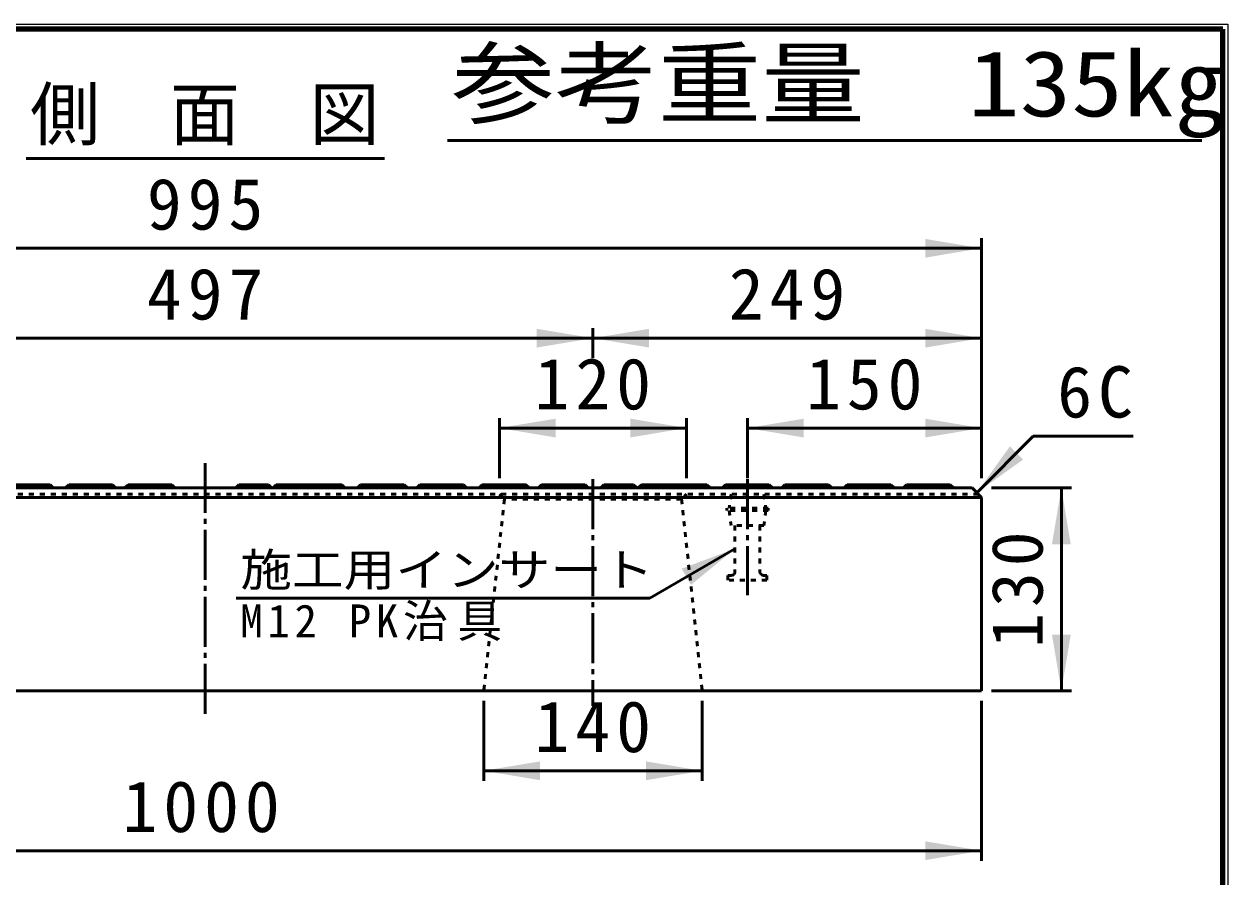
# Model space of a CAD drawing. Units: millimetres, scale not verified. Extents: x 100 to 4105, y 100 to 2870.
# Drawn here: x 2899 to 4105, y 2016 to 2870 of the extents above; entities that cross this region are included whole.
import ezdxf
from ezdxf.enums import TextEntityAlignment as Align

# ---------------------------------------------------------------- set-up
doc = ezdxf.new("R2010")
doc.units = ezdxf.units.MM
doc.header["$LTSCALE"] = 5
doc.linetypes.add('USER1', pattern=[13.4, 10, -1.2, 1, -1.2])
doc.linetypes.add('USER2', pattern=[2.2, 1, -1.2])
doc.layers.add('V-nasSTD', color=7, linetype='Continuous', lineweight=50)
doc.styles.add('ＭＳ ゴシック', font='')
doc.styles.get('ＭＳ ゴシック').set_extended_font_data('MS Gothic')

msp = doc.modelspace()

# ---------------------------------------------------------------- hatches: boundary and pattern name
at = {"layer": 'V-nasSTD'}
for points in [[(3801.924, 2636.163), (3858.174, 2645.538), (3801.924, 2654.913)], [(3412.861, 2564.913), (3469.111, 2555.538), (3412.861, 2546.163)], [(3525.361, 2564.913), (3469.111, 2555.538), (3525.361, 2546.163)], [(3801.924, 2546.163), (3858.174, 2555.538), (3801.924, 2564.913)], [(3431.611, 2474.913), (3375.361, 2465.538), (3431.611, 2456.163)], [(3506.611, 2474.913), (3562.861, 2465.538), (3506.611, 2456.163)], [(3680.049, 2474.913), (3623.799, 2465.538), (3680.049, 2456.163)], [(3801.924, 2474.913), (3858.174, 2465.538), (3801.924, 2456.163)], [(3886.632, 2447.254), (3853.486, 2400.85), (3899.89, 2433.996)], [(3928.799, 2349.288), (3938.174, 2405.538), (3947.549, 2349.288)], [(3557.897, 2324.779), (3611.299, 2344.785), (3567.272, 2308.541)], [(3947.549, 2258.663), (3938.174, 2202.413), (3928.799, 2258.663)], [(3415.986, 2113.038), (3359.736, 2122.413), (3415.986, 2131.788)], [(3522.236, 2113.038), (3578.486, 2122.413), (3522.236, 2131.788)], [(3801.924, 2033.038), (3858.174, 2042.413), (3801.924, 2051.788)]]:
    msp.add_hatch(color=256, dxfattribs=at).paths.add_polyline_path(points)

# ---------------------------------------------------------------- linework, layer by layer
at = {"layer": 'V-nasSTD', "lineweight": 100}
for p, q in [((4100, 2865), (105, 2865)), ((4100, 105), (4100, 2865))]:
    msp.add_line(p, q, dxfattribs=at)
at = {"layer": 'V-nasSTD'}
for p, q in [((3323.315, 2753.535), (4078.815, 2753.535)), ((2901.33, 2735.538), (3260.33, 2735.538)), ((3858.174, 2655.538), (3858.174, 2415.538)), ((3858.174, 2645.538), (2303.486, 2645.538)), ((3469.111, 2565.538), (3469.111, 2535.538)), ((3469.111, 2555.538), (2692.549, 2555.538)), ((3858.174, 2555.538), (3469.111, 2555.538)), ((3375.361, 2475.538), (3375.361, 2415.538)), ((3562.861, 2475.538), (3562.861, 2415.538)), ((3623.799, 2475.538), (3623.799, 2415.538)), ((3562.861, 2465.538), (3375.361, 2465.538)), ((3858.174, 2465.538), (3623.799, 2465.538)), ((3853.486, 2400.85), (3910.055, 2457.419)), ((3910.055, 2457.419), (4010.055, 2457.419)), ((3848.799, 2405.538), (2312.861, 2405.538)), ((2925.361, 2408.663), (2881.611, 2408.663)), ((2928.486, 2405.538), (2925.361, 2408.663)), ((2944.111, 2408.663), (2940.986, 2405.538)), ((2987.861, 2408.663), (2944.111, 2408.663)), ((2990.986, 2405.538), (2987.861, 2408.663)), ((3003.486, 2408.663), (3000.361, 2405.538)), ((3047.236, 2408.663), (3003.486, 2408.663)), ((3050.361, 2405.538), (3047.236, 2408.663)), ((3114.424, 2408.663), (3111.299, 2405.538)), ((3144.111, 2408.663), (3114.424, 2408.663)), ((3147.236, 2405.538), (3144.111, 2408.663)), ((3151.924, 2408.663), (3148.799, 2405.538)), ((3217.549, 2408.663), (3151.924, 2408.663)), ((3220.674, 2405.538), (3217.549, 2408.663)), ((3236.299, 2408.663), (3233.174, 2405.538)), ((3280.049, 2408.663), (3236.299, 2408.663)), ((3283.174, 2405.538), (3280.049, 2408.663)), ((3295.674, 2408.663), (3292.549, 2405.538)), ((3339.424, 2408.663), (3295.674, 2408.663)), ((3342.549, 2405.538), (3339.424, 2408.663)), ((3358.174, 2408.663), (3355.049, 2405.538)), ((3402.099, 2408.663), (3358.174, 2408.663)), ((3405.049, 2405.538), (3401.924, 2408.663)), ((3417.549, 2408.663), (3414.424, 2405.538)), ((3461.299, 2408.663), (3417.549, 2408.663)), ((3464.424, 2405.538), (3461.299, 2408.663)), ((3480.049, 2408.663), (3476.924, 2405.538)), ((3509.736, 2408.663), (3480.049, 2408.663)), ((3512.861, 2405.538), (3509.736, 2408.663)), ((3517.549, 2408.663), (3514.424, 2405.538)), ((3583.174, 2408.663), (3517.549, 2408.663)), ((3586.299, 2405.538), (3583.174, 2408.663)), ((3601.924, 2408.663), (3598.799, 2405.538)), ((3645.674, 2408.663), (3601.924, 2408.663)), ((3648.799, 2405.538), (3645.674, 2408.663)), ((3661.299, 2408.663), (3658.174, 2405.538)), ((3705.049, 2408.663), (3661.299, 2408.663)), ((3708.174, 2405.538), (3705.049, 2408.663)), ((3723.799, 2408.663), (3720.674, 2405.538)), ((3767.549, 2408.663), (3723.799, 2408.663)), ((3770.674, 2405.538), (3767.549, 2408.663)), ((3783.174, 2408.663), (3780.049, 2405.538)), ((3826.924, 2408.663), (3783.174, 2408.663)), ((3830.049, 2405.538), (3826.924, 2408.663)), ((3848.799, 2405.538), (3858.174, 2396.163)), ((3868.174, 2405.538), (3948.174, 2405.538)), ((3938.174, 2405.538), (3938.174, 2202.413)), ((3858.174, 2396.163), (2303.486, 2396.163)), ((3858.174, 2202.413), (3858.174, 2396.163)), ((3611.299, 2344.785), (3525.882, 2295.213)), ((3525.882, 2295.213), (3111.882, 2295.213)), ((2303.486, 2202.413), (3858.174, 2202.413)), ((3868.174, 2202.413), (3948.174, 2202.413)), ((3359.736, 2112.413), (3359.736, 2192.413)), ((3578.486, 2112.413), (3578.486, 2192.413)), ((3858.174, 2032.413), (3858.174, 2192.413)), ((3578.486, 2122.413), (3359.736, 2122.413)), ((3858.174, 2042.413), (2295.674, 2042.413))]:
    msp.add_line(p, q, dxfattribs=at)
at = {"layer": 'V-nasSTD', "linetype": 'USER1'}
for p, q in [((3080.83, 2430.538), (3080.83, 2177.413)), ((3469.111, 2414.288), (3469.111, 2187.413)), ((3623.799, 2414.288), (3623.799, 2298.35))]:
    msp.add_line(p, q, dxfattribs=at)
at = {"layer": 'V-nasSTD', "linetype": 'USER2'}
for p, q in [((3855.049, 2399.288), (2306.611, 2399.288)), ((3375.361, 2399.288), (3380.361, 2394.288)), ((3562.861, 2399.288), (3557.861, 2394.288)), ((3562.861, 2399.288), (3557.861, 2394.288)), ((3607.392, 2399.288), (3605.439, 2385.225)), ((3640.205, 2399.288), (3642.158, 2385.225)), ((3380.361, 2394.288), (3359.736, 2202.413)), ((3557.861, 2394.288), (3380.361, 2394.288)), ((3557.861, 2394.288), (3578.486, 2202.413)), ((3644.502, 2385.225), (3603.095, 2385.225)), ((3603.095, 2385.225), (3603.095, 2382.881)), ((3644.502, 2382.881), (3603.095, 2382.881)), ((3605.439, 2382.881), (3607.392, 2368.038)), ((3642.158, 2382.881), (3640.205, 2368.038)), ((3644.502, 2385.225), (3644.502, 2382.881)), ((3640.205, 2368.038), (3607.392, 2368.038)), ((3611.299, 2368.038), (3611.299, 2321.532)), ((3636.299, 2368.038), (3636.299, 2321.532)), ((3604.267, 2318.038), (3604.267, 2313.35)), ((3607.436, 2318.038), (3604.267, 2318.038)), ((3609.571, 2318.736), (3608.833, 2318.368)), ((3638.026, 2318.736), (3638.764, 2318.368)), ((3643.33, 2318.038), (3640.161, 2318.038)), ((3643.33, 2318.038), (3643.33, 2313.35)), ((3643.33, 2313.35), (3604.267, 2313.35))]:
    msp.add_line(p, q, dxfattribs=at)
at = {"layer": 'V-nasSTD', "lineweight": 13}
msp.add_lwpolyline([(100, 100), (100, 2870), (4105, 2870), (4105, 100)], close=True, dxfattribs=at)
at = {"layer": 'V-nasSTD', "linetype": 'USER2'}
for centre, start, end in [((3607.436, 2321.163), 270, 296.56505), ((3608.174, 2321.532), 296.56505, 0), ((3639.424, 2321.532), 180, 243.43495), ((3640.161, 2321.163), 243.43495, 270)]:
    msp.add_arc(centre, 3.125, start, end, dxfattribs=at)

# ---------------------------------------------------------------- texts
at = {"layer": 'V-nasSTD', "style": 'ＭＳ ゴシック', "width": 1.15}
for s, height, p in [('参考重量\u3000135kg', 65.98, (3327.315, 2843.535)), ('施工用インサート', 32.99, (3115.882, 2340.213))]:
    msp.add_text(s, height=height, dxfattribs=at).set_placement(p, align=Align.TOP_LEFT)
at = {"layer": 'V-nasSTD', "style": 'ＭＳ ゴシック'}
msp.add_text('側\u3000面\u3000図', height=51.32, dxfattribs=at).set_placement((2905.33, 2805.538), align=Align.TOP_LEFT)
at = {"layer": 'V-nasSTD', "attachment_point": 1, "style": 'ＭＳ ゴシック'}
for s, insert, char_height in [('\\T1.17;995', (3022.33, 2715.538), 51.32), ('\\T1.17;497', (3022.33, 2625.538), 51.32), ('\\T1.17;249', (3605.142, 2625.538), 51.32), ('\\T1.17;120', (3410.611, 2535.538), 51.32), ('\\T1.17;150', (3682.486, 2535.538), 51.32), ('\\T1.17;6C', (3934.055, 2527.419), 51.32), ('\\T1.21;M12\\~PK治具', (3115.882, 2288.963), 32.99), ('\\T1.17;140', (3410.611, 2192.413), 51.32), ('\\T1.17;1000', (2997.924, 2112.413), 51.32)]:
    msp.add_mtext(s, dxfattribs=dict(at, insert=insert, char_height=char_height))
at = {"layer": 'V-nasSTD', "insert": (3868.174, 2245.475), "char_height": 51.32, "attachment_point": 1, "rotation": 90, "style": 'ＭＳ ゴシック'}
msp.add_mtext('\\T1.17;130', dxfattribs=at)

doc.saveas('drawing.dxf')
